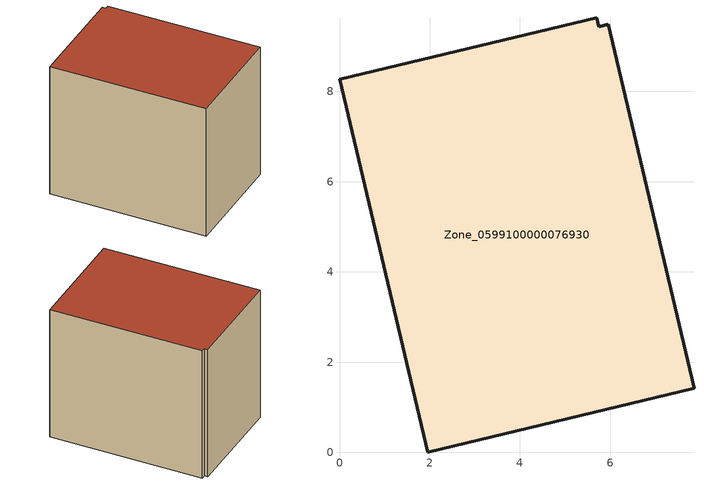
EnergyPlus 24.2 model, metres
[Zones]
Zone_0599100000076930
 floor ground (C_G): 5.96,9.49 7.86,1.42 1.96,0 0,8.27 5.7,9.64 5.75,9.44 z0
 wall outside (C_F): 1.96,0 7.86,1.42 5.96,9.49 5.75,9.44 5.7,9.64 0,8.27 1.96,0 z0:7.43
 roof outside (C_R): 7.86,1.42 5.96,9.49 5.75,9.44 5.7,9.64 0,8.27 1.96,0 z7.43
[BUILDING]
Pand.0599100000076930: North Axis=0; Terrain=City; Loads Convergence Tolerance Value=0.04; Temperature Convergence Tolerance Value=0.4; Solar Distribution=FullExterior; Maximum Number of Warmup Days=25; Minimum Number of Warmup Days=1
[Site:Location]
Rotterdam.The.Hague.AP_ZH_NLD Design_Conditions: Latitude=51.96; Longitude=4.45; Time Zone=1; Elevation=-4.5
[SITE:GROUNDTEMPERATURE:BUILDINGSURFACE]
18, 18, 18, 18, 18, 18, 18, 18, 18, 18, 18, 18
[MATERIAL] Thermal Absorptance=0.9; Solar Absorptance=0.7; Visible Absorptance=0.7
Name | Roughness | Thickness | Conductivity | Density | Specific Heat
G.TI.1965-1974 | MediumSmooth | 0.15 | 0.882353 | 540 | 1210
F.TI.1965-1974 | Rough | 0.3 | 0.697674 | 1920 | 840
R.TI.1965-1974 | MediumRough | 0.2 | 0.232558 | 1500 | 1000
[CONSTRUCTION]
C_G: G.TI.1965-1974
C_F: F.TI.1965-1974
C_R: R.TI.1965-1974
[ZONE]
Zone_0599100000076930: Type=1; Multiplier=1; Ceiling Height=Autocalculate; Volume=Autocalculate; Floor Area=autocalculate; Part of Total Floor Area=Yes
[ZONEINFILTRATION:DESIGNFLOWRATE]
Infil_Zone_0599100000076930: Zone or ZoneList or Space or SpaceList=Zone_0599100000076930; Schedule=AlwaysOn; Design Flow Rate Calculation Method=Flow/Area; Flow Rate per Floor Area=0.003; Constant Term Coefficient=1; Temperature Term Coefficient=0; Velocity Term Coefficient=0; Velocity Squared Term Coefficient=0
[HVACTEMPLATE:ZONE:IDEALLOADSAIRSYSTEM]
Zone_0599100000076930: Maximum Heating Supply Air Temperature=50; Minimum Cooling Supply Air Temperature=13; Maximum Heating Supply Air Humidity Ratio=0.0156; Minimum Cooling Supply Air Humidity Ratio=0.0077; Heating Limit=NoLimit; Cooling Limit=NoLimit; Dehumidification Control Type=ConstantSensibleHeatRatio; Cooling Sensible Heat Ratio=0.7; Dehumidification Setpoint=60; Humidification Control Type=None; Humidification Setpoint=30; Outdoor Air Method=None; Outdoor Air Flow Rate per Person=0.00944; Outdoor Air Flow Rate per Zone Floor Area=0; Outdoor Air Flow Rate per Zone=0; Demand Controlled Ventilation Type=None; Outdoor Air Economizer Type=NoEconomizer; Heat Recovery Type=None; Sensible Heat Recovery Effectiveness=0.7; Latent Heat Recovery Effectiveness=0.65
[ZONECONTROL:THERMOSTAT]
ThermostatControl_Zone_0599100000076930: Zone or ZoneList=Zone_0599100000076930; Control Type Schedule=DualSetpointControlType; Control 1=Thermostat_Zone_0599100000076930; Temperature Difference Between Cutout And Setpoint=0
[THERMOSTATSETPOINT:DUALSETPOINT]
Thermostat_Zone_0599100000076930: Heating Setpoint Temperature Schedule=HeatingSetpoint_Zone_0599100000076930; Cooling Setpoint Temperature Schedule=CoolingSetpoint_Zone_0599100000076930
[SCHEDULE:COMPACT]
HeatingSetpoint_Zone_0599100000076930: Through: 12/31, For: AllDays, Until: 24:00, 21
CoolingSetpoint_Zone_0599100000076930: Through: 12/31, For: AllDays, Until: 24:00, 24
DualSetpointControlType: Through: 12/31, For: AllDays, Until: 24:00, 4
AlwaysOn: Through: 12/31, For: AllDays, Until: 24:00, 1
